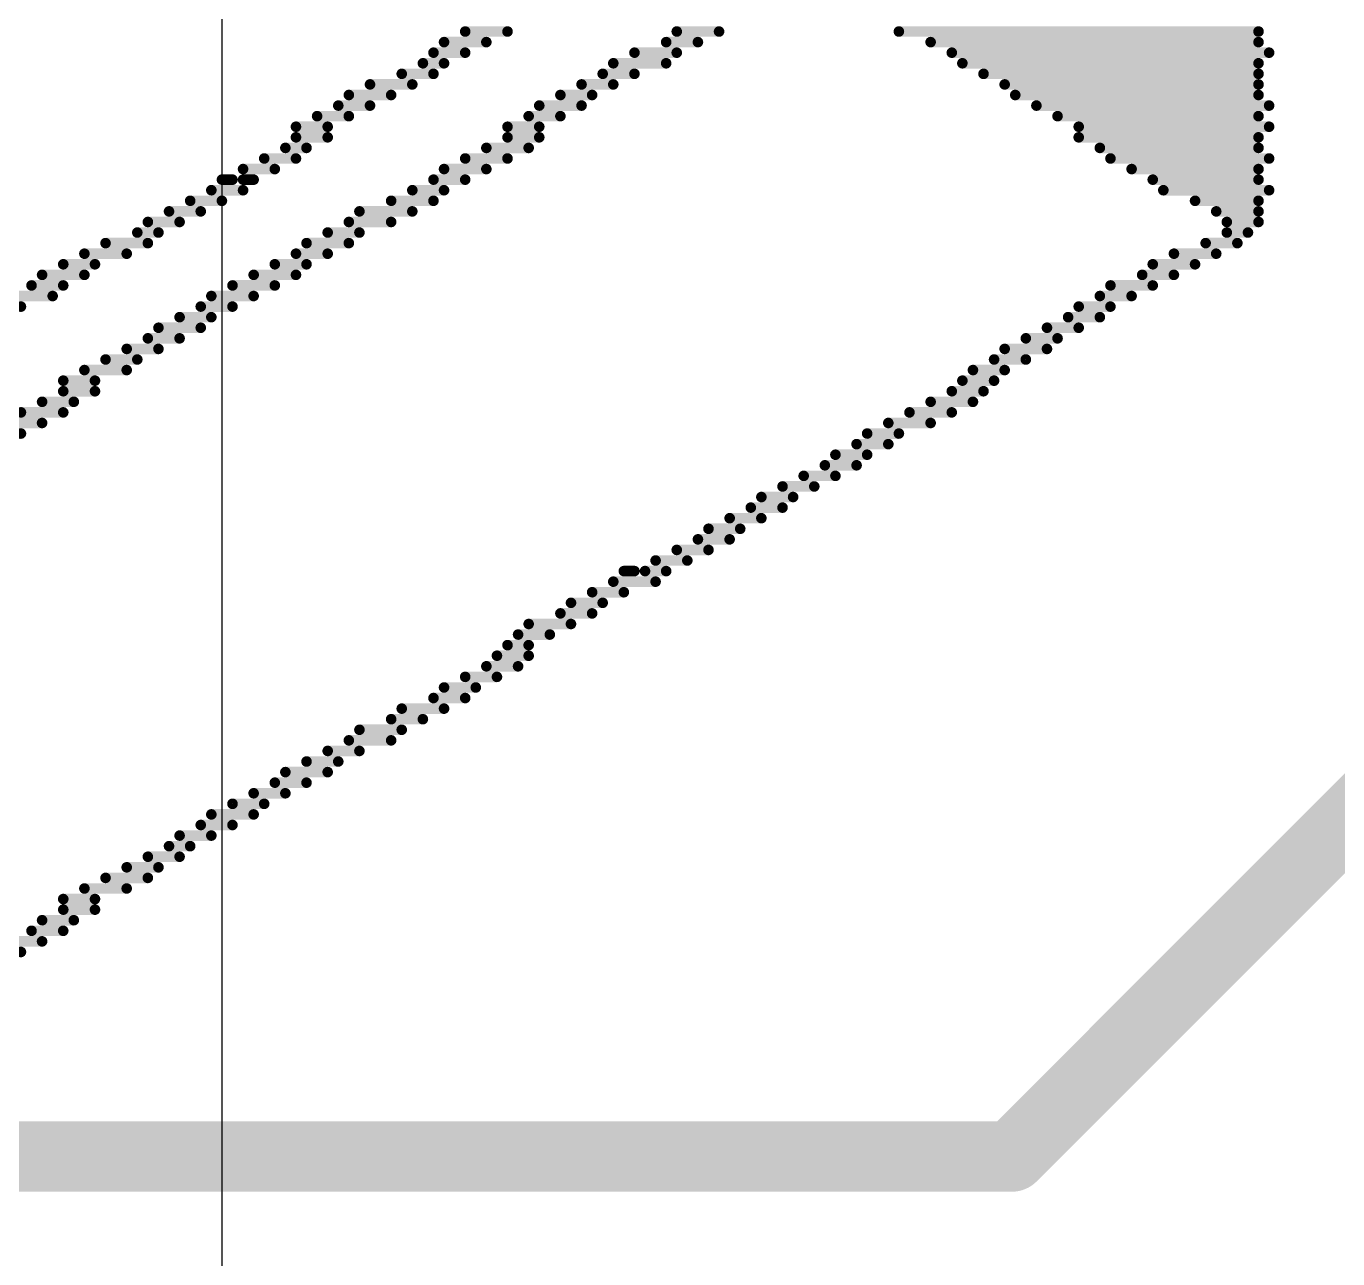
# Model space of a CAD drawing. Header units: millimetres. Extents: x 84.4 to 173.9, y 144 to 177.
# Drawn here: x 143.138 to 147.862, y 151.688 to 156.127 of the extents above; entities that cross this region are included whole.
import ezdxf

# ---------------------------------------------------------------- set-up
doc = ezdxf.new("R2010")
doc.units = ezdxf.units.MM
for name, color, linetype in [('BottomLayer', 5, 'Continuous'), ('BottomOverlay', 54, 'Continuous'), ('TopLayer', 1, 'Continuous')]:
    doc.layers.add(name, color=color, linetype=linetype)

msp = doc.modelspace()

# ---------------------------------------------------------------- linework, layer by layer
at = {"layer": 'BottomLayer', "const_width": 0.254}
for points in [[(146.6878, 152.0566), (148.796, 154.1648)], [(140.4902, 152.0566), (146.6878, 152.0566)]]:
    msp.add_lwpolyline(points, dxfattribs=at)
at = {"layer": 'BottomLayer', "const_width": 0.127}
msp.add_lwpolyline([(146.6243, 152.0566, 1), (146.7513, 152.0566, 1)], format="xyb", close=True, dxfattribs=at)
msp.add_lwpolyline([(146.6243, 152.0566, 1), (146.7513, 152.0566, 1)], format="xyb", close=True, dxfattribs=at)
at = {"layer": 'BottomOverlay', "const_width": 0.0381}
for points in [[(144.6431, 156.0698), (144.7955, 156.0698)], [(144.7193, 156.1079), (144.8717, 156.1079)], [(145.4432, 156.0698), (145.5575, 156.0698)], [(145.4813, 156.1079), (145.6337, 156.1079)], [(146.2814, 156.1079), (147.5768, 156.1079)], [(146.3957, 156.0698), (147.5768, 156.0698)], [(144.605, 156.0317), (144.7193, 156.0317)], [(145.3289, 156.0317), (145.4813, 156.0317)], [(146.4719, 156.0317), (147.6149, 156.0317)], [(144.5669, 155.9936), (144.6431, 155.9936)], [(145.2527, 155.9936), (145.4432, 155.9936)], [(146.51, 155.9936), (147.5768, 155.9936)], [(144.4907, 155.9555), (144.605, 155.9555)], [(145.2146, 155.9555), (145.3289, 155.9555)], [(146.5862, 155.9555), (147.5768, 155.9555)], [(144.3002, 155.8793), (144.4526, 155.8793)], [(144.3764, 155.9174), (144.5288, 155.9174)], [(145.0622, 155.8793), (145.1765, 155.8793)], [(145.1384, 155.9174), (145.2527, 155.9174)], [(146.6624, 155.9174), (147.5768, 155.9174)], [(146.7005, 155.8793), (147.5768, 155.8793)], [(144.2621, 155.8412), (144.3764, 155.8412)], [(144.986, 155.8412), (145.1384, 155.8412)], [(146.7767, 155.8412), (147.6149, 155.8412)], [(144.1859, 155.8031), (144.3002, 155.8031)], [(144.9479, 155.8031), (145.0622, 155.8031)], [(146.8529, 155.8031), (147.5768, 155.8031)], [(144.1097, 155.765), (144.224, 155.765)], [(144.8717, 155.765), (144.986, 155.765)], [(146.9291, 155.765), (147.6149, 155.765)], [(144.0716, 155.6888), (144.1478, 155.6888)], [(144.1097, 155.7269), (144.224, 155.7269)], [(144.7955, 155.6888), (144.9479, 155.6888)], [(144.8717, 155.7269), (144.986, 155.7269)], [(146.9291, 155.7269), (147.5768, 155.7269)], [(147.0053, 155.6888), (147.5768, 155.6888)], [(143.9954, 155.6507), (144.1097, 155.6507)], [(144.7193, 155.6507), (144.8717, 155.6507)], [(147.0434, 155.6507), (147.6149, 155.6507)], [(143.9192, 155.6126), (144.0335, 155.6126)], [(144.6431, 155.6126), (144.7955, 155.6126)], [(147.1196, 155.6126), (147.5768, 155.6126)], [(143.843, 155.5745), (143.8811, 155.5745)], [(143.9192, 155.5745), (143.9573, 155.5745)], [(144.605, 155.5745), (144.7193, 155.5745)], [(147.1958, 155.5745), (147.5768, 155.5745)], [(143.7287, 155.4983), (143.843, 155.4983)], [(143.8049, 155.5364), (143.9192, 155.5364)], [(144.4526, 155.4983), (144.605, 155.4983)], [(144.5288, 155.5364), (144.6431, 155.5364)], [(147.2339, 155.5364), (147.6149, 155.5364)], [(147.3482, 155.4983), (147.5768, 155.4983)], [(143.6525, 155.4602), (143.7668, 155.4602)], [(144.3383, 155.4602), (144.5288, 155.4602)], [(147.4244, 155.4602), (147.5768, 155.4602)], [(143.5763, 155.4221), (143.6906, 155.4221)], [(144.3002, 155.4221), (144.4526, 155.4221)], [(147.4625, 155.4221), (147.5768, 155.4221)], [(143.5382, 155.384), (143.6144, 155.384)], [(144.224, 155.384), (144.3383, 155.384)], [(147.4625, 155.384), (147.5387, 155.384)], [(143.3477, 155.3078), (143.5001, 155.3078)], [(143.4239, 155.3459), (143.5763, 155.3459)], [(144.1097, 155.3078), (144.224, 155.3078)], [(144.1478, 155.3459), (144.3002, 155.3459)], [(147.272, 155.3078), (147.4244, 155.3078)], [(147.3863, 155.3459), (147.5006, 155.3459)], [(143.2715, 155.2697), (143.3858, 155.2697)], [(144.0335, 155.2697), (144.1478, 155.2697)], [(147.1958, 155.2697), (147.3482, 155.2697)], [(143.1953, 155.2316), (143.3477, 155.2316)], [(143.9573, 155.2316), (144.1097, 155.2316)], [(147.1577, 155.2316), (147.272, 155.2316)], [(143.1572, 155.1935), (143.2715, 155.1935)], [(143.8811, 155.1935), (144.0335, 155.1935)], [(147.0434, 155.1935), (147.1958, 155.1935)], [(143.081, 155.1554), (143.2334, 155.1554)], [(143.8049, 155.1554), (143.9573, 155.1554)], [(147.0053, 155.1554), (147.1196, 155.1554)], [(143.0048, 155.1173), (143.1191, 155.1173)], [(143.6906, 155.0792), (143.8049, 155.0792)], [(143.7668, 155.1173), (143.8811, 155.1173)], [(146.891, 155.0792), (147.0053, 155.0792)], [(146.9291, 155.1173), (147.0434, 155.1173)], [(143.6144, 155.0411), (143.7668, 155.0411)], [(146.8148, 155.0411), (146.9291, 155.0411)], [(143.5763, 155.003), (143.6906, 155.003)], [(146.7386, 155.003), (146.8529, 155.003)], [(143.5001, 154.9649), (143.6144, 154.9649)], [(146.6624, 154.9649), (146.8148, 154.9649)], [(143.3477, 154.8887), (143.5001, 154.8887)], [(143.4239, 154.9268), (143.5382, 154.9268)], [(146.5481, 154.8887), (146.6624, 154.8887)], [(146.6243, 154.9268), (146.7386, 154.9268)], [(143.2715, 154.8506), (143.3858, 154.8506)], [(146.51, 154.8506), (146.6243, 154.8506)], [(143.2715, 154.8125), (143.3858, 154.8125)], [(146.4719, 154.8125), (146.5862, 154.8125)], [(143.1953, 154.7744), (143.3096, 154.7744)], [(146.3957, 154.7744), (146.5481, 154.7744)], [(143.081, 154.6982), (143.1953, 154.6982)], [(143.1191, 154.7363), (143.2715, 154.7363)], [(146.2433, 154.6982), (146.3957, 154.6982)], [(146.3195, 154.7363), (146.4719, 154.7363)], [(143.0048, 154.6601), (143.1191, 154.6601)], [(146.1671, 154.6601), (146.2814, 154.6601)], [(146.129, 154.622), (146.2433, 154.622)], [(146.0528, 154.5839), (146.1671, 154.5839)], [(145.9385, 154.5077), (146.0528, 154.5077)], [(146.0147, 154.5458), (146.129, 154.5458)], [(145.8623, 154.4696), (145.9766, 154.4696)], [(145.7861, 154.4315), (145.9004, 154.4315)], [(145.748, 154.3934), (145.8623, 154.3934)], [(145.5956, 154.3172), (145.7099, 154.3172)], [(145.6718, 154.3553), (145.7861, 154.3553)], [(145.5575, 154.2791), (145.6718, 154.2791)], [(145.4813, 154.241), (145.5956, 154.241)], [(145.4051, 154.2029), (145.5194, 154.2029)], [(145.2527, 154.1267), (145.4051, 154.1267)], [(145.2908, 154.1648), (145.3289, 154.1648)], [(145.367, 154.1648), (145.4432, 154.1648)], [(145.1765, 154.0886), (145.2908, 154.0886)], [(145.1003, 154.0505), (145.2146, 154.0505)], [(145.0622, 154.0124), (145.1765, 154.0124)], [(144.9479, 153.9743), (145.1003, 153.9743)], [(144.8717, 153.8981), (144.9479, 153.8981)], [(144.9098, 153.9362), (145.0241, 153.9362)], [(144.8336, 153.86), (144.9479, 153.86)], [(144.7955, 153.8219), (144.9098, 153.8219)], [(144.7193, 153.7838), (144.8336, 153.7838)], [(144.605, 153.7076), (144.7193, 153.7076)], [(144.6431, 153.7457), (144.7574, 153.7457)], [(144.4907, 153.6695), (144.6431, 153.6695)], [(144.4526, 153.6314), (144.5669, 153.6314)], [(144.3383, 153.5933), (144.4907, 153.5933)], [(144.224, 153.5171), (144.3383, 153.5171)], [(144.3002, 153.5552), (144.4526, 153.5552)], [(144.1478, 153.479), (144.2621, 153.479)], [(144.0716, 153.4409), (144.224, 153.4409)], [(144.0335, 153.4028), (144.1478, 153.4028)], [(143.8811, 153.3266), (143.9954, 153.3266)], [(143.9573, 153.3647), (144.0716, 153.3647)], [(143.8049, 153.2885), (143.9573, 153.2885)], [(143.7668, 153.2504), (143.8811, 153.2504)], [(143.6906, 153.2123), (143.8049, 153.2123)], [(143.5763, 153.1361), (143.6906, 153.1361)], [(143.6525, 153.1742), (143.7287, 153.1742)], [(143.5001, 153.098), (143.6144, 153.098)], [(143.4239, 153.0599), (143.5763, 153.0599)], [(143.3477, 153.0218), (143.5001, 153.0218)], [(143.2715, 152.9837), (143.3858, 152.9837)], [(143.2715, 152.9456), (143.3858, 152.9456)], [(143.1953, 152.9075), (143.3096, 152.9075)], [(143.1572, 152.8694), (143.2715, 152.8694)], [(143.0429, 152.8313), (143.1953, 152.8313)], [(143.0048, 152.7932), (143.1191, 152.7932)]]:
    msp.add_lwpolyline(points, dxfattribs=at)
at = {"layer": 'BottomOverlay', "const_width": 0.0191}
for points in [[(144.6336, 156.0698, 1), (144.6526, 156.0698, 1)], [(144.7098, 156.1079, 1), (144.7288, 156.1079, 1)], [(144.786, 156.0698, 1), (144.805, 156.0698, 1)], [(144.8622, 156.1079, 1), (144.8812, 156.1079, 1)], [(145.4337, 156.0698, 1), (145.4527, 156.0698, 1)], [(145.4718, 156.1079, 1), (145.4908, 156.1079, 1)], [(145.548, 156.0698, 1), (145.567, 156.0698, 1)], [(145.6242, 156.1079, 1), (145.6432, 156.1079, 1)], [(146.2719, 156.1079, 1), (146.2909, 156.1079, 1)], [(146.3862, 156.0698, 1), (146.4052, 156.0698, 1)], [(147.5673, 156.1079, 1), (147.5863, 156.1079, 1)], [(147.5673, 156.0698, 1), (147.5863, 156.0698, 1)], [(144.5955, 156.0317, 1), (144.6145, 156.0317, 1)], [(144.7098, 156.0317, 1), (144.7288, 156.0317, 1)], [(145.3194, 156.0317, 1), (145.3384, 156.0317, 1)], [(145.4718, 156.0317, 1), (145.4908, 156.0317, 1)], [(146.4624, 156.0317, 1), (146.4814, 156.0317, 1)], [(147.6054, 156.0317, 1), (147.6244, 156.0317, 1)], [(144.5574, 155.9936, 1), (144.5764, 155.9936, 1)], [(144.6336, 155.9936, 1), (144.6526, 155.9936, 1)], [(145.2432, 155.9936, 1), (145.2622, 155.9936, 1)], [(145.4337, 155.9936, 1), (145.4527, 155.9936, 1)], [(146.5005, 155.9936, 1), (146.5195, 155.9936, 1)], [(147.5673, 155.9936, 1), (147.5863, 155.9936, 1)], [(144.4812, 155.9555, 1), (144.5002, 155.9555, 1)], [(144.5955, 155.9555, 1), (144.6145, 155.9555, 1)], [(145.2051, 155.9555, 1), (145.2241, 155.9555, 1)], [(145.3194, 155.9555, 1), (145.3384, 155.9555, 1)], [(146.5767, 155.9555, 1), (146.5957, 155.9555, 1)], [(147.5673, 155.9555, 1), (147.5863, 155.9555, 1)], [(144.2907, 155.8793, 1), (144.3097, 155.8793, 1)], [(144.3669, 155.9174, 1), (144.3859, 155.9174, 1)], [(144.4431, 155.8793, 1), (144.4621, 155.8793, 1)], [(144.5193, 155.9174, 1), (144.5383, 155.9174, 1)], [(145.0527, 155.8793, 1), (145.0717, 155.8793, 1)], [(145.1289, 155.9174, 1), (145.1479, 155.9174, 1)], [(145.167, 155.8793, 1), (145.186, 155.8793, 1)], [(145.2432, 155.9174, 1), (145.2622, 155.9174, 1)], [(146.6529, 155.9174, 1), (146.6719, 155.9174, 1)], [(146.691, 155.8793, 1), (146.71, 155.8793, 1)], [(147.5673, 155.9174, 1), (147.5863, 155.9174, 1)], [(147.5673, 155.8793, 1), (147.5863, 155.8793, 1)], [(144.2526, 155.8412, 1), (144.2716, 155.8412, 1)], [(144.3669, 155.8412, 1), (144.3859, 155.8412, 1)], [(144.9765, 155.8412, 1), (144.9955, 155.8412, 1)], [(145.1289, 155.8412, 1), (145.1479, 155.8412, 1)], [(146.7672, 155.8412, 1), (146.7862, 155.8412, 1)], [(147.6054, 155.8412, 1), (147.6244, 155.8412, 1)], [(144.1764, 155.8031, 1), (144.1954, 155.8031, 1)], [(144.2907, 155.8031, 1), (144.3097, 155.8031, 1)], [(144.9384, 155.8031, 1), (144.9574, 155.8031, 1)], [(145.0527, 155.8031, 1), (145.0717, 155.8031, 1)], [(146.8434, 155.8031, 1), (146.8624, 155.8031, 1)], [(147.5673, 155.8031, 1), (147.5863, 155.8031, 1)], [(144.1002, 155.765, 1), (144.1192, 155.765, 1)], [(144.2145, 155.765, 1), (144.2335, 155.765, 1)], [(144.8622, 155.765, 1), (144.8812, 155.765, 1)], [(144.9765, 155.765, 1), (144.9955, 155.765, 1)], [(146.9196, 155.765, 1), (146.9386, 155.765, 1)], [(147.6054, 155.765, 1), (147.6244, 155.765, 1)], [(144.0621, 155.6888, 1), (144.0811, 155.6888, 1)], [(144.1002, 155.7269, 1), (144.1192, 155.7269, 1)], [(144.1383, 155.6888, 1), (144.1573, 155.6888, 1)], [(144.2145, 155.7269, 1), (144.2335, 155.7269, 1)], [(144.786, 155.6888, 1), (144.805, 155.6888, 1)], [(144.8622, 155.7269, 1), (144.8812, 155.7269, 1)], [(144.9384, 155.6888, 1), (144.9574, 155.6888, 1)], [(144.9765, 155.7269, 1), (144.9955, 155.7269, 1)], [(146.9196, 155.7269, 1), (146.9386, 155.7269, 1)], [(146.9958, 155.6888, 1), (147.0148, 155.6888, 1)], [(147.5673, 155.7269, 1), (147.5863, 155.7269, 1)], [(147.5673, 155.6888, 1), (147.5863, 155.6888, 1)], [(143.9859, 155.6507, 1), (144.0049, 155.6507, 1)], [(144.1002, 155.6507, 1), (144.1192, 155.6507, 1)], [(144.7098, 155.6507, 1), (144.7288, 155.6507, 1)], [(144.8622, 155.6507, 1), (144.8812, 155.6507, 1)], [(147.0339, 155.6507, 1), (147.0529, 155.6507, 1)], [(147.6054, 155.6507, 1), (147.6244, 155.6507, 1)], [(143.9097, 155.6126, 1), (143.9287, 155.6126, 1)], [(144.024, 155.6126, 1), (144.043, 155.6126, 1)], [(144.6336, 155.6126, 1), (144.6526, 155.6126, 1)], [(144.786, 155.6126, 1), (144.805, 155.6126, 1)], [(147.1101, 155.6126, 1), (147.1291, 155.6126, 1)], [(147.5673, 155.6126, 1), (147.5863, 155.6126, 1)], [(143.8335, 155.5745, 1), (143.8525, 155.5745, 1)], [(143.8716, 155.5745, 1), (143.8906, 155.5745, 1)], [(143.9097, 155.5745, 1), (143.9287, 155.5745, 1)], [(143.9478, 155.5745, 1), (143.9668, 155.5745, 1)], [(144.5955, 155.5745, 1), (144.6145, 155.5745, 1)], [(144.7098, 155.5745, 1), (144.7288, 155.5745, 1)], [(147.1863, 155.5745, 1), (147.2053, 155.5745, 1)], [(147.5673, 155.5745, 1), (147.5863, 155.5745, 1)], [(143.7192, 155.4983, 1), (143.7382, 155.4983, 1)], [(143.7954, 155.5364, 1), (143.8144, 155.5364, 1)], [(143.8335, 155.4983, 1), (143.8525, 155.4983, 1)], [(143.9097, 155.5364, 1), (143.9287, 155.5364, 1)], [(144.4431, 155.4983, 1), (144.4621, 155.4983, 1)], [(144.5193, 155.5364, 1), (144.5383, 155.5364, 1)], [(144.5955, 155.4983, 1), (144.6145, 155.4983, 1)], [(144.6336, 155.5364, 1), (144.6526, 155.5364, 1)], [(147.2244, 155.5364, 1), (147.2434, 155.5364, 1)], [(147.3387, 155.4983, 1), (147.3577, 155.4983, 1)], [(147.5673, 155.4983, 1), (147.5863, 155.4983, 1)], [(147.6054, 155.5364, 1), (147.6244, 155.5364, 1)], [(143.643, 155.4602, 1), (143.662, 155.4602, 1)], [(143.7573, 155.4602, 1), (143.7763, 155.4602, 1)], [(144.3288, 155.4602, 1), (144.3478, 155.4602, 1)], [(144.5193, 155.4602, 1), (144.5383, 155.4602, 1)], [(147.4149, 155.4602, 1), (147.4339, 155.4602, 1)], [(147.5673, 155.4602, 1), (147.5863, 155.4602, 1)], [(143.5668, 155.4221, 1), (143.5858, 155.4221, 1)], [(143.6811, 155.4221, 1), (143.7001, 155.4221, 1)], [(144.2907, 155.4221, 1), (144.3097, 155.4221, 1)], [(144.4431, 155.4221, 1), (144.4621, 155.4221, 1)], [(147.453, 155.4221, 1), (147.472, 155.4221, 1)], [(147.5673, 155.4221, 1), (147.5863, 155.4221, 1)], [(143.5287, 155.384, 1), (143.5477, 155.384, 1)], [(143.6049, 155.384, 1), (143.6239, 155.384, 1)], [(144.2145, 155.384, 1), (144.2335, 155.384, 1)], [(144.3288, 155.384, 1), (144.3478, 155.384, 1)], [(147.453, 155.384, 1), (147.472, 155.384, 1)], [(147.5292, 155.384, 1), (147.5482, 155.384, 1)], [(143.3382, 155.3078, 1), (143.3572, 155.3078, 1)], [(143.4144, 155.3459, 1), (143.4334, 155.3459, 1)], [(143.4906, 155.3078, 1), (143.5096, 155.3078, 1)], [(143.5668, 155.3459, 1), (143.5858, 155.3459, 1)], [(144.1002, 155.3078, 1), (144.1192, 155.3078, 1)], [(144.1383, 155.3459, 1), (144.1573, 155.3459, 1)], [(144.2145, 155.3078, 1), (144.2335, 155.3078, 1)], [(144.2907, 155.3459, 1), (144.3097, 155.3459, 1)], [(147.2625, 155.3078, 1), (147.2815, 155.3078, 1)], [(147.3768, 155.3459, 1), (147.3958, 155.3459, 1)], [(147.4149, 155.3078, 1), (147.4339, 155.3078, 1)], [(147.4911, 155.3459, 1), (147.5101, 155.3459, 1)], [(143.262, 155.2697, 1), (143.281, 155.2697, 1)], [(143.3763, 155.2697, 1), (143.3953, 155.2697, 1)], [(144.024, 155.2697, 1), (144.043, 155.2697, 1)], [(144.1383, 155.2697, 1), (144.1573, 155.2697, 1)], [(147.1863, 155.2697, 1), (147.2053, 155.2697, 1)], [(147.3387, 155.2697, 1), (147.3577, 155.2697, 1)], [(143.1858, 155.2316, 1), (143.2048, 155.2316, 1)], [(143.3382, 155.2316, 1), (143.3572, 155.2316, 1)], [(143.9478, 155.2316, 1), (143.9668, 155.2316, 1)], [(144.1002, 155.2316, 1), (144.1192, 155.2316, 1)], [(147.1482, 155.2316, 1), (147.1672, 155.2316, 1)], [(147.2625, 155.2316, 1), (147.2815, 155.2316, 1)], [(143.1477, 155.1935, 1), (143.1667, 155.1935, 1)], [(143.262, 155.1935, 1), (143.281, 155.1935, 1)], [(143.8716, 155.1935, 1), (143.8906, 155.1935, 1)], [(144.024, 155.1935, 1), (144.043, 155.1935, 1)], [(147.0339, 155.1935, 1), (147.0529, 155.1935, 1)], [(147.1863, 155.1935, 1), (147.2053, 155.1935, 1)], [(143.2239, 155.1554, 1), (143.2429, 155.1554, 1)], [(143.7954, 155.1554, 1), (143.8144, 155.1554, 1)], [(143.9478, 155.1554, 1), (143.9668, 155.1554, 1)], [(146.9958, 155.1554, 1), (147.0148, 155.1554, 1)], [(147.1101, 155.1554, 1), (147.1291, 155.1554, 1)], [(143.1096, 155.1173, 1), (143.1286, 155.1173, 1)], [(143.6811, 155.0792, 1), (143.7001, 155.0792, 1)], [(143.7573, 155.1173, 1), (143.7763, 155.1173, 1)], [(143.7954, 155.0792, 1), (143.8144, 155.0792, 1)], [(143.8716, 155.1173, 1), (143.8906, 155.1173, 1)], [(146.8815, 155.0792, 1), (146.9005, 155.0792, 1)], [(146.9196, 155.1173, 1), (146.9386, 155.1173, 1)], [(146.9958, 155.0792, 1), (147.0148, 155.0792, 1)], [(147.0339, 155.1173, 1), (147.0529, 155.1173, 1)], [(143.6049, 155.0411, 1), (143.6239, 155.0411, 1)], [(143.7573, 155.0411, 1), (143.7763, 155.0411, 1)], [(146.8053, 155.0411, 1), (146.8243, 155.0411, 1)], [(146.9196, 155.0411, 1), (146.9386, 155.0411, 1)], [(143.5668, 155.003, 1), (143.5858, 155.003, 1)], [(143.6811, 155.003, 1), (143.7001, 155.003, 1)], [(146.7291, 155.003, 1), (146.7481, 155.003, 1)], [(146.8434, 155.003, 1), (146.8624, 155.003, 1)], [(143.4906, 154.9649, 1), (143.5096, 154.9649, 1)], [(143.6049, 154.9649, 1), (143.6239, 154.9649, 1)], [(146.6529, 154.9649, 1), (146.6719, 154.9649, 1)], [(146.8053, 154.9649, 1), (146.8243, 154.9649, 1)], [(143.3382, 154.8887, 1), (143.3572, 154.8887, 1)], [(143.4144, 154.9268, 1), (143.4334, 154.9268, 1)], [(143.4906, 154.8887, 1), (143.5096, 154.8887, 1)], [(143.5287, 154.9268, 1), (143.5477, 154.9268, 1)], [(146.5386, 154.8887, 1), (146.5576, 154.8887, 1)], [(146.6148, 154.9268, 1), (146.6338, 154.9268, 1)], [(146.6529, 154.8887, 1), (146.6719, 154.8887, 1)], [(146.7291, 154.9268, 1), (146.7481, 154.9268, 1)], [(143.262, 154.8506, 1), (143.281, 154.8506, 1)], [(143.3763, 154.8506, 1), (143.3953, 154.8506, 1)], [(146.5005, 154.8506, 1), (146.5195, 154.8506, 1)], [(146.6148, 154.8506, 1), (146.6338, 154.8506, 1)], [(143.262, 154.8125, 1), (143.281, 154.8125, 1)], [(143.3763, 154.8125, 1), (143.3953, 154.8125, 1)], [(146.4624, 154.8125, 1), (146.4814, 154.8125, 1)], [(146.5767, 154.8125, 1), (146.5957, 154.8125, 1)], [(143.1858, 154.7744, 1), (143.2048, 154.7744, 1)], [(143.3001, 154.7744, 1), (143.3191, 154.7744, 1)], [(146.3862, 154.7744, 1), (146.4052, 154.7744, 1)], [(146.5386, 154.7744, 1), (146.5576, 154.7744, 1)], [(143.1096, 154.7363, 1), (143.1286, 154.7363, 1)], [(143.1858, 154.6982, 1), (143.2048, 154.6982, 1)], [(143.262, 154.7363, 1), (143.281, 154.7363, 1)], [(146.2338, 154.6982, 1), (146.2528, 154.6982, 1)], [(146.31, 154.7363, 1), (146.329, 154.7363, 1)], [(146.3862, 154.6982, 1), (146.4052, 154.6982, 1)], [(146.4624, 154.7363, 1), (146.4814, 154.7363, 1)], [(143.1096, 154.6601, 1), (143.1286, 154.6601, 1)], [(146.1576, 154.6601, 1), (146.1766, 154.6601, 1)], [(146.2719, 154.6601, 1), (146.2909, 154.6601, 1)], [(146.1195, 154.622, 1), (146.1385, 154.622, 1)], [(146.2338, 154.622, 1), (146.2528, 154.622, 1)], [(146.0433, 154.5839, 1), (146.0623, 154.5839, 1)], [(146.1576, 154.5839, 1), (146.1766, 154.5839, 1)], [(145.929, 154.5077, 1), (145.948, 154.5077, 1)], [(146.0052, 154.5458, 1), (146.0242, 154.5458, 1)], [(146.0433, 154.5077, 1), (146.0623, 154.5077, 1)], [(146.1195, 154.5458, 1), (146.1385, 154.5458, 1)], [(145.8528, 154.4696, 1), (145.8718, 154.4696, 1)], [(145.9671, 154.4696, 1), (145.9861, 154.4696, 1)], [(145.7766, 154.4315, 1), (145.7956, 154.4315, 1)], [(145.8909, 154.4315, 1), (145.9099, 154.4315, 1)], [(145.7385, 154.3934, 1), (145.7575, 154.3934, 1)], [(145.8528, 154.3934, 1), (145.8718, 154.3934, 1)], [(145.5861, 154.3172, 1), (145.6051, 154.3172, 1)], [(145.6623, 154.3553, 1), (145.6813, 154.3553, 1)], [(145.7004, 154.3172, 1), (145.7194, 154.3172, 1)], [(145.7766, 154.3553, 1), (145.7956, 154.3553, 1)], [(145.548, 154.2791, 1), (145.567, 154.2791, 1)], [(145.6623, 154.2791, 1), (145.6813, 154.2791, 1)], [(145.4718, 154.241, 1), (145.4908, 154.241, 1)], [(145.5861, 154.241, 1), (145.6051, 154.241, 1)], [(145.3956, 154.2029, 1), (145.4146, 154.2029, 1)], [(145.5099, 154.2029, 1), (145.5289, 154.2029, 1)], [(145.2432, 154.1267, 1), (145.2622, 154.1267, 1)], [(145.2813, 154.1648, 1), (145.3003, 154.1648, 1)], [(145.3194, 154.1648, 1), (145.3384, 154.1648, 1)], [(145.3575, 154.1648, 1), (145.3765, 154.1648, 1)], [(145.3956, 154.1267, 1), (145.4146, 154.1267, 1)], [(145.4337, 154.1648, 1), (145.4527, 154.1648, 1)], [(145.167, 154.0886, 1), (145.186, 154.0886, 1)], [(145.2813, 154.0886, 1), (145.3003, 154.0886, 1)], [(145.0908, 154.0505, 1), (145.1098, 154.0505, 1)], [(145.2051, 154.0505, 1), (145.2241, 154.0505, 1)], [(145.0527, 154.0124, 1), (145.0717, 154.0124, 1)], [(145.167, 154.0124, 1), (145.186, 154.0124, 1)], [(144.9384, 153.9743, 1), (144.9574, 153.9743, 1)], [(145.0908, 153.9743, 1), (145.1098, 153.9743, 1)], [(144.8622, 153.8981, 1), (144.8812, 153.8981, 1)], [(144.9003, 153.9362, 1), (144.9193, 153.9362, 1)], [(144.9384, 153.8981, 1), (144.9574, 153.8981, 1)], [(145.0146, 153.9362, 1), (145.0336, 153.9362, 1)], [(144.8241, 153.86, 1), (144.8431, 153.86, 1)], [(144.9384, 153.86, 1), (144.9574, 153.86, 1)], [(144.786, 153.8219, 1), (144.805, 153.8219, 1)], [(144.9003, 153.8219, 1), (144.9193, 153.8219, 1)], [(144.7098, 153.7838, 1), (144.7288, 153.7838, 1)], [(144.8241, 153.7838, 1), (144.8431, 153.7838, 1)], [(144.5955, 153.7076, 1), (144.6145, 153.7076, 1)], [(144.6336, 153.7457, 1), (144.6526, 153.7457, 1)], [(144.7098, 153.7076, 1), (144.7288, 153.7076, 1)], [(144.7479, 153.7457, 1), (144.7669, 153.7457, 1)], [(144.4812, 153.6695, 1), (144.5002, 153.6695, 1)], [(144.6336, 153.6695, 1), (144.6526, 153.6695, 1)], [(144.4431, 153.6314, 1), (144.4621, 153.6314, 1)], [(144.5574, 153.6314, 1), (144.5764, 153.6314, 1)], [(144.3288, 153.5933, 1), (144.3478, 153.5933, 1)], [(144.4812, 153.5933, 1), (144.5002, 153.5933, 1)], [(144.2145, 153.5171, 1), (144.2335, 153.5171, 1)], [(144.2907, 153.5552, 1), (144.3097, 153.5552, 1)], [(144.3288, 153.5171, 1), (144.3478, 153.5171, 1)], [(144.4431, 153.5552, 1), (144.4621, 153.5552, 1)], [(144.1383, 153.479, 1), (144.1573, 153.479, 1)], [(144.2526, 153.479, 1), (144.2716, 153.479, 1)], [(144.0621, 153.4409, 1), (144.0811, 153.4409, 1)], [(144.2145, 153.4409, 1), (144.2335, 153.4409, 1)], [(144.024, 153.4028, 1), (144.043, 153.4028, 1)], [(144.1383, 153.4028, 1), (144.1573, 153.4028, 1)], [(143.8716, 153.3266, 1), (143.8906, 153.3266, 1)], [(143.9478, 153.3647, 1), (143.9668, 153.3647, 1)], [(143.9859, 153.3266, 1), (144.0049, 153.3266, 1)], [(144.0621, 153.3647, 1), (144.0811, 153.3647, 1)], [(143.7954, 153.2885, 1), (143.8144, 153.2885, 1)], [(143.9478, 153.2885, 1), (143.9668, 153.2885, 1)], [(143.7573, 153.2504, 1), (143.7763, 153.2504, 1)], [(143.8716, 153.2504, 1), (143.8906, 153.2504, 1)], [(143.6811, 153.2123, 1), (143.7001, 153.2123, 1)], [(143.7954, 153.2123, 1), (143.8144, 153.2123, 1)], [(143.5668, 153.1361, 1), (143.5858, 153.1361, 1)], [(143.643, 153.1742, 1), (143.662, 153.1742, 1)], [(143.6811, 153.1361, 1), (143.7001, 153.1361, 1)], [(143.7192, 153.1742, 1), (143.7382, 153.1742, 1)], [(143.4906, 153.098, 1), (143.5096, 153.098, 1)], [(143.6049, 153.098, 1), (143.6239, 153.098, 1)], [(143.4144, 153.0599, 1), (143.4334, 153.0599, 1)], [(143.5668, 153.0599, 1), (143.5858, 153.0599, 1)], [(143.3382, 153.0218, 1), (143.3572, 153.0218, 1)], [(143.4906, 153.0218, 1), (143.5096, 153.0218, 1)], [(143.262, 152.9837, 1), (143.281, 152.9837, 1)], [(143.262, 152.9456, 1), (143.281, 152.9456, 1)], [(143.3763, 152.9837, 1), (143.3953, 152.9837, 1)], [(143.3763, 152.9456, 1), (143.3953, 152.9456, 1)], [(143.1858, 152.9075, 1), (143.2048, 152.9075, 1)], [(143.3001, 152.9075, 1), (143.3191, 152.9075, 1)], [(143.1477, 152.8694, 1), (143.1667, 152.8694, 1)], [(143.262, 152.8694, 1), (143.281, 152.8694, 1)], [(143.1858, 152.8313, 1), (143.2048, 152.8313, 1)], [(143.1096, 152.7932, 1), (143.1286, 152.7932, 1)]]:
    msp.add_lwpolyline(points, format="xyb", close=True, dxfattribs=at)
at = {"layer": 'TopLayer'}
msp.add_line((143.843, 174.3664), (143.843, 146.4949), dxfattribs=at)

doc.saveas('drawing.dxf')
